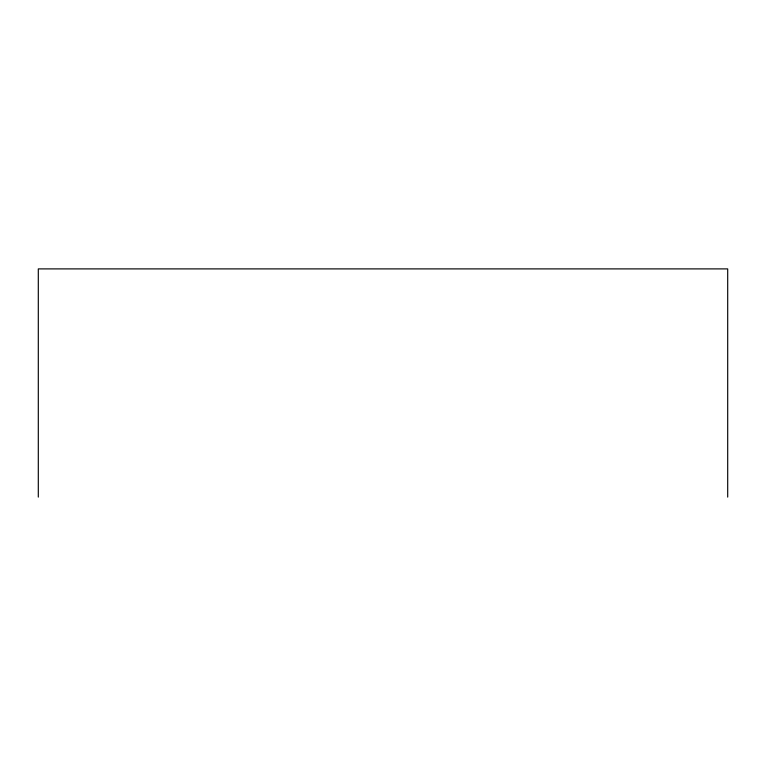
<?xml version="1.0" encoding="UTF-8"?>
<svg xmlns="http://www.w3.org/2000/svg" width="766" height="766" viewBox="0 0 766 766"><rect width="100%" height="100%" fill="white"/><g stroke="black" fill="none" stroke-linecap="round" stroke-linejoin="round"><path stroke-width="1.15" d="M727.7 497.105L727.7 268.895L38.3 268.895L38.3 497.105"/></g></svg>
